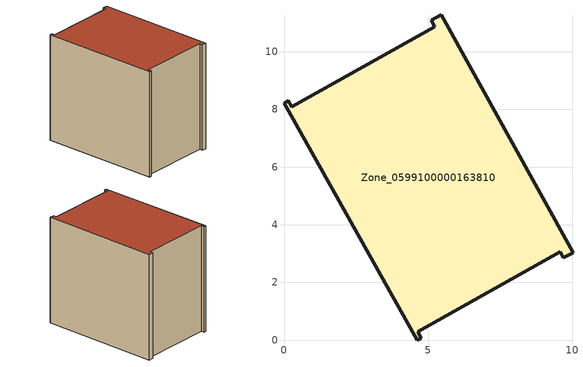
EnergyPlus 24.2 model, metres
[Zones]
Zone_0599100000163810
 floor ground (C_G): 5.45,11.28 10.02,3.03 9.69,2.85 9.57,3.06 4.63,0.28 4.75,0.07 4.62,0 0,8.22 0.15,8.3 0.27,8.09 5.22,10.87 5.1,11.08 z0
 wall outside (C_F): 4.62,0 4.75,0.07 4.63,0.28 9.57,3.06 9.69,2.85 10.02,3.03 5.45,11.28 5.1,11.08 5.22,10.87 0.27,8.09 0.15,8.3 0,8.22 4.62,0 z0:8.45
 roof outside (C_R): 5.1,11.08 5.22,10.87 0.27,8.09 0.15,8.3 0,8.22 4.62,0 4.75,0.07 4.63,0.28 9.57,3.06 9.69,2.85 10.02,3.03 5.45,11.28 z8.45
[BUILDING]
Pand.0599100000163810: North Axis=0; Terrain=City; Loads Convergence Tolerance Value=0.04; Temperature Convergence Tolerance Value=0.4; Solar Distribution=FullExterior; Maximum Number of Warmup Days=25; Minimum Number of Warmup Days=1
[Site:Location]
Rotterdam.The.Hague.AP_ZH_NLD Design_Conditions: Latitude=51.96; Longitude=4.45; Time Zone=1; Elevation=-4.5
[SITE:GROUNDTEMPERATURE:BUILDINGSURFACE]
18, 18, 18, 18, 18, 18, 18, 18, 18, 18, 18, 18
[MATERIAL] Thermal Absorptance=0.9; Solar Absorptance=0.7; Visible Absorptance=0.7
Name | Roughness | Thickness | Conductivity | Density | Specific Heat
G.TI.1965-1974 | MediumSmooth | 0.15 | 0.882353 | 540 | 1210
F.TI.1965-1974 | Rough | 0.3 | 0.697674 | 1920 | 840
R.TI.1965-1974 | MediumRough | 0.2 | 0.232558 | 1500 | 1000
[CONSTRUCTION]
C_G: G.TI.1965-1974
C_F: F.TI.1965-1974
C_R: R.TI.1965-1974
[ZONE]
Zone_0599100000163810: Type=1; Multiplier=1; Ceiling Height=Autocalculate; Volume=Autocalculate; Floor Area=autocalculate; Part of Total Floor Area=Yes
[ZONEINFILTRATION:DESIGNFLOWRATE]
Infil_Zone_0599100000163810: Zone or ZoneList or Space or SpaceList=Zone_0599100000163810; Schedule=AlwaysOn; Design Flow Rate Calculation Method=Flow/Area; Flow Rate per Floor Area=0.003; Constant Term Coefficient=1; Temperature Term Coefficient=0; Velocity Term Coefficient=0; Velocity Squared Term Coefficient=0
[HVACTEMPLATE:ZONE:IDEALLOADSAIRSYSTEM]
Zone_0599100000163810: Maximum Heating Supply Air Temperature=50; Minimum Cooling Supply Air Temperature=13; Maximum Heating Supply Air Humidity Ratio=0.0156; Minimum Cooling Supply Air Humidity Ratio=0.0077; Heating Limit=NoLimit; Cooling Limit=NoLimit; Dehumidification Control Type=ConstantSensibleHeatRatio; Cooling Sensible Heat Ratio=0.7; Dehumidification Setpoint=60; Humidification Control Type=None; Humidification Setpoint=30; Outdoor Air Method=None; Outdoor Air Flow Rate per Person=0.00944; Outdoor Air Flow Rate per Zone Floor Area=0; Outdoor Air Flow Rate per Zone=0; Demand Controlled Ventilation Type=None; Outdoor Air Economizer Type=NoEconomizer; Heat Recovery Type=None; Sensible Heat Recovery Effectiveness=0.7; Latent Heat Recovery Effectiveness=0.65
[ZONECONTROL:THERMOSTAT]
ThermostatControl_Zone_0599100000163810: Zone or ZoneList=Zone_0599100000163810; Control Type Schedule=DualSetpointControlType; Control 1=Thermostat_Zone_0599100000163810; Temperature Difference Between Cutout And Setpoint=0
[THERMOSTATSETPOINT:DUALSETPOINT]
Thermostat_Zone_0599100000163810: Heating Setpoint Temperature Schedule=HeatingSetpoint_Zone_0599100000163810; Cooling Setpoint Temperature Schedule=CoolingSetpoint_Zone_0599100000163810
[SCHEDULE:COMPACT]
HeatingSetpoint_Zone_0599100000163810: Through: 12/31, For: AllDays, Until: 24:00, 21
CoolingSetpoint_Zone_0599100000163810: Through: 12/31, For: AllDays, Until: 24:00, 24
DualSetpointControlType: Through: 12/31, For: AllDays, Until: 24:00, 4
AlwaysOn: Through: 12/31, For: AllDays, Until: 24:00, 1
